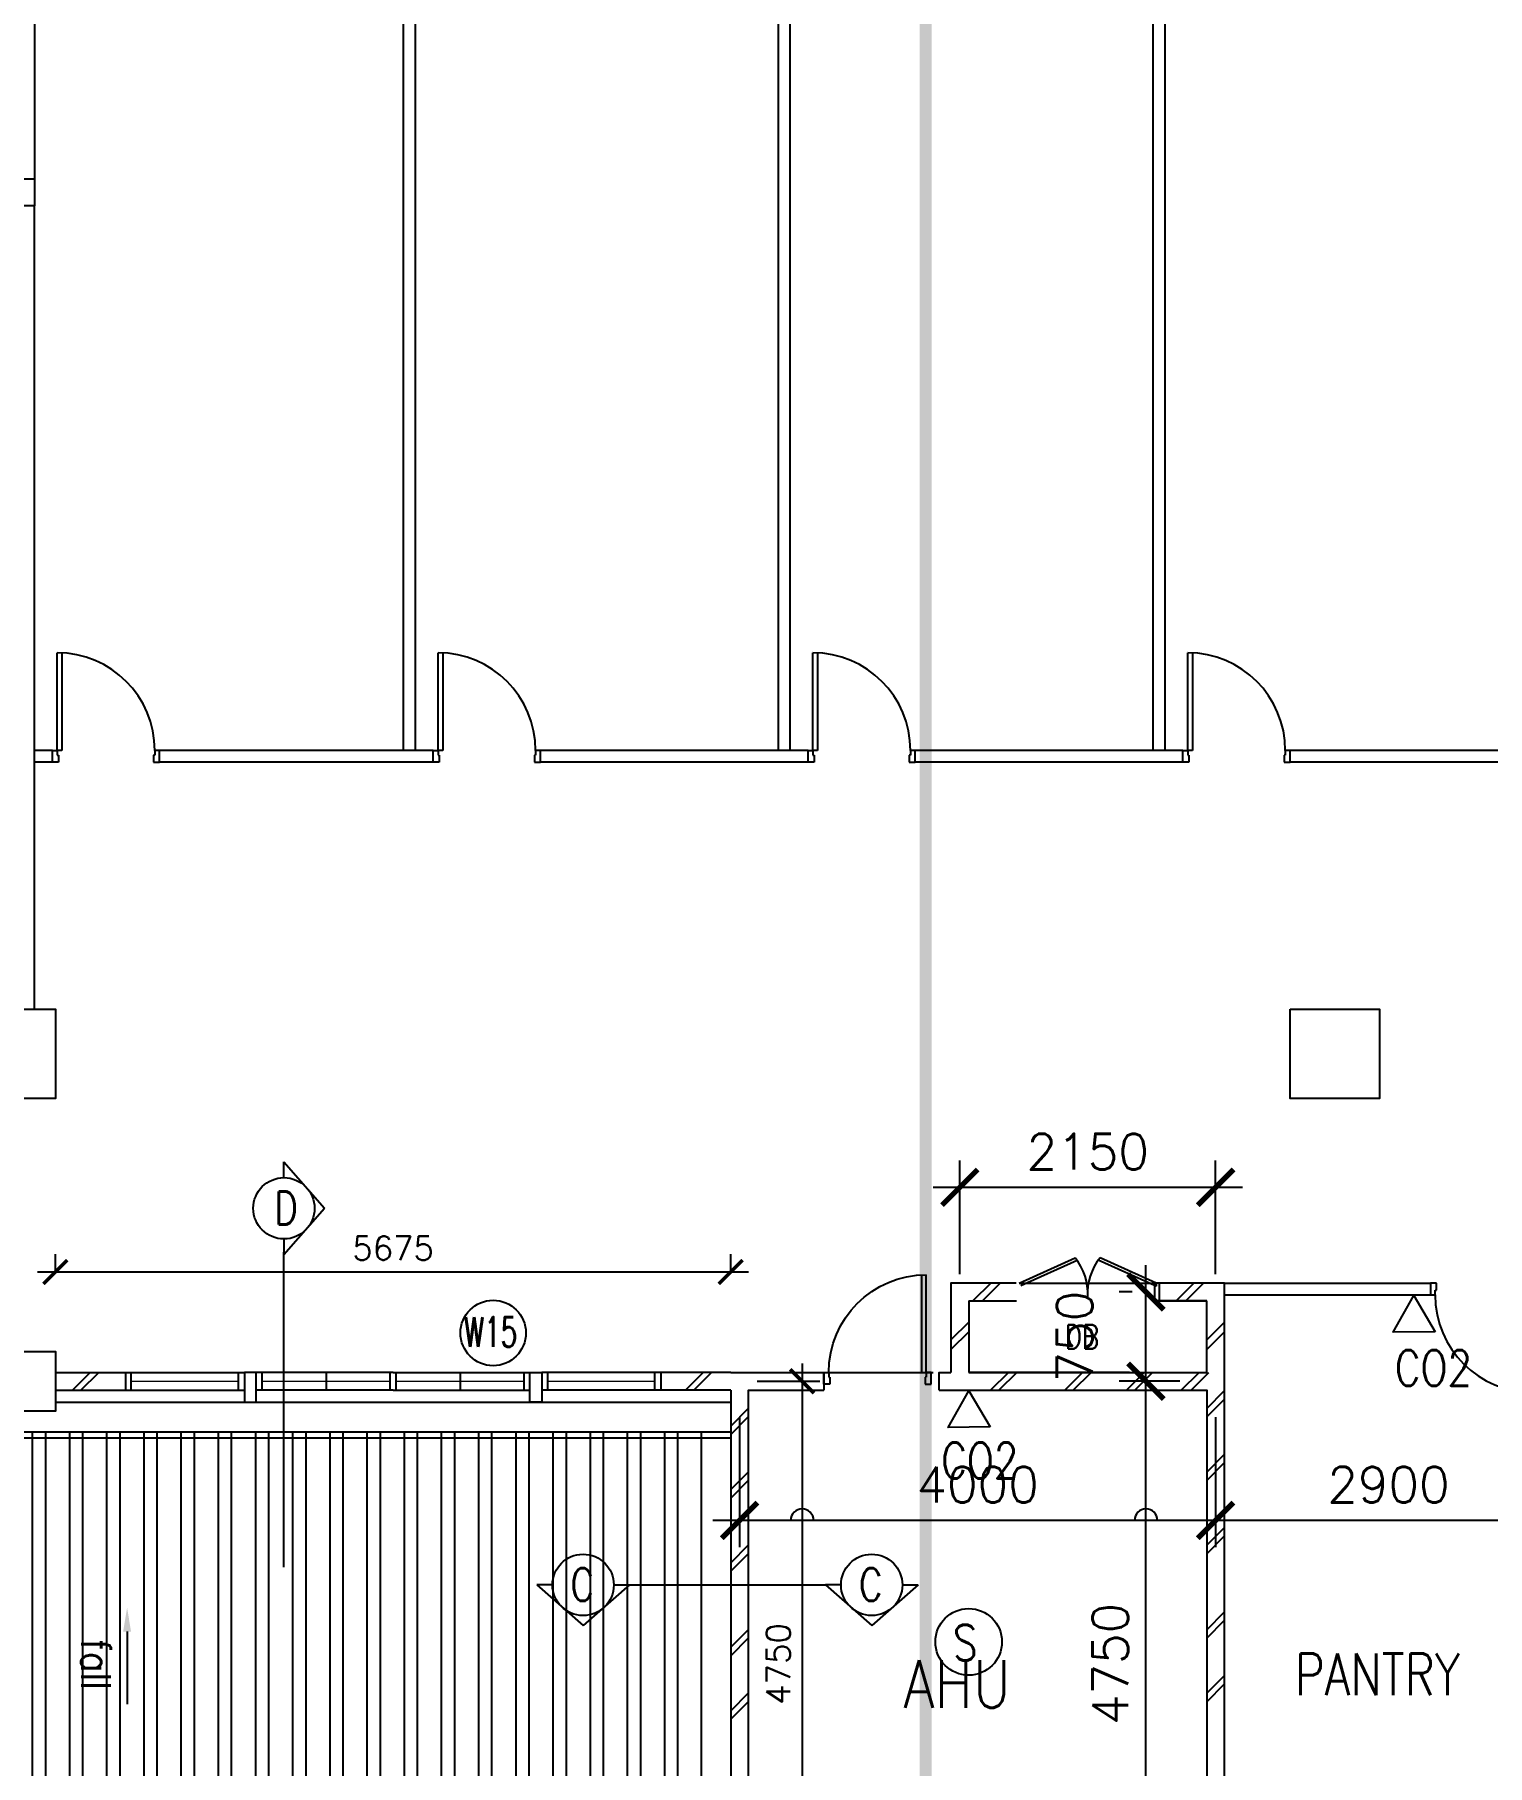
# Model space of a CAD drawing. Extents: x 2266480 to 2632177, y -858634 to -757244.
# Drawn here: x 2329594 to 2341802, y -782901 to -768361 of the extents above; entities that cross this region are included whole.
import ezdxf

# ---------------------------------------------------------------- set-up
doc = ezdxf.new("R2010")
doc.units = 0
doc.header["$LTSCALE"] = 10
doc.header["$MEASUREMENT"] = 0
doc.layers.get('0').update_dxf_attribs({"linetype": 'CONTINUOUS'})
doc.layers.get('DEFPOINTS').update_dxf_attribs({"linetype": 'CONTINUOUS'})
for name, color, linetype in [('-FF', 240, 'CONTINUOUS'), ('AR', 7, 'CONTINUOUS'), ('COL', 3, 'CONTINUOUS'), ('DIM', 7, 'CONTINUOUS'), ('DOOR', 5, 'CONTINUOUS'), ('DR', 7, 'CONTINUOUS'), ('FLASH', 35, 'CONTINUOUS'), ('H', 1, 'CONTINUOUS'), ('hatch', 7, 'CONTINUOUS'), ('LINE', 7, 'CONTINUOUS'), ('partition', 7, 'CONTINUOUS'), ('PL', 5, 'CONTINUOUS'), ('ROOF', 7, 'CONTINUOUS'), ('SPEC', 7, 'CONTINUOUS'), ('T25', 7, 'CONTINUOUS'), ('T50', 4, 'CONTINUOUS'), ('WALL', 2, 'CONTINUOUS'), ('WIN', 5, 'CONTINUOUS'), ('WIN-T', 7, 'CONTINUOUS')]:
    doc.layers.add(name, color=color, linetype=linetype)
doc.styles.add('DIMTEXT', font='romans.shx', dxfattribs={"width": 0.8, "height": 400})
doc.styles.add('E', font='ROMANS.SHX', dxfattribs={"width": 0.9})
doc.styles.add('ROMANS', font='romans')
doc.styles.get("Standard").update_dxf_attribs({"font": 'ROMANS.SHX'})
doc.dimstyles.new('STANDARD$0', dxfattribs={"dimscale": 0, "dimtxt": 8, "dimasz": 6, "dimexe": 1, "dimexo": 1, "dimgap": 3, "dimtad": 1, "dimdec": 0, "dimlfac": -1, "dimrnd": 1, "dimzin": 0, "dimdsep": 46, "dimtxsty": 'Standard', "dimcen": 0, "dimclrd": 5, "dimclre": 250, "dimadec": 0, "dimazin": 0, "dimtfac": 1, "dimtdec": 4, "dimtofl": 0, "dimtmove": 0, "dimatfit": 3, "dimfxl": 1, "dimtolj": 1, "dimtzin": 0, "dimarcsym": 0})

# ---------------------------------------------------------------- blocks, each defined once
blk = doc.blocks.new('_ARCHTICK')
at = {"color": 0, "linetype": 'ByBlock', "const_width": 0.15}
blk.add_lwpolyline([(-0.5, -0.5), (0.5, 0.5)], dxfattribs=at)
blk = doc.blocks.new('*D193')
at = {"layer": 'DEFPOINTS', "color": 0, "transparency": 16777216}
for p in [(2335444, -778756), (2329769, -778903), (2335444, -778903)]:
    blk.add_point(p, dxfattribs=at)
at = {"layer": 'WIN-T', "color": 7, "lineweight": -2, "transparency": 16777216}
for p, q in [((2329769, -778753), (2329769, -778606)), ((2335444, -778753), (2335444, -778606)), ((2329619, -778756), (2335594, -778756))]:
    blk.add_line(p, q, dxfattribs=at)
at = {"layer": 'WIN-T', "color": 7, "lineweight": -2, "transparency": 16777216, "xscale": 200, "yscale": 200, "zscale": 200, "rotation": 180}
blk.add_blockref('_ARCHTICK', (2329769, -778756), dxfattribs=at)
at = {"layer": 'WIN-T', "color": 7, "lineweight": -2, "transparency": 16777216, "xscale": 200, "yscale": 200, "zscale": 200}
blk.add_blockref('_ARCHTICK', (2335444, -778756), dxfattribs=at)
at = {"layer": 'WIN-T', "color": 7, "transparency": 16777216, "insert": (2332607, -778556), "char_height": 200, "attachment_point": 5, "style": 'ROMANS'}
blk.add_mtext('\\A1;5675', dxfattribs=at)
blk = doc.blocks.new('*D263')
at = {"layer": 'DEFPOINTS', "color": 0, "transparency": 16777216}
for p in [(2335516, -779674), (2335516, -784424), (2336044, -784424)]:
    blk.add_point(p, dxfattribs=at)
at = {"layer": 'DIM', "color": 7, "lineweight": -2, "transparency": 16777216}
for p, q in [((2336044, -779524), (2336044, -784574)), ((2335666, -779674), (2336194, -779674)), ((2335666, -784424), (2336194, -784424))]:
    blk.add_line(p, q, dxfattribs=at)
at = {"layer": 'DIM', "color": 7, "lineweight": -2, "transparency": 16777216, "xscale": 200, "yscale": 200, "zscale": 200}
for p, rotation in [((2336044, -779674), 90), ((2336044, -784424), 270)]:
    blk.add_blockref('_ARCHTICK', p, dxfattribs=dict(at, rotation=rotation))
at = {"layer": 'DIM', "color": 7, "transparency": 16777216, "insert": (2335844, -782049), "char_height": 200, "attachment_point": 5, "rotation": 90, "style": 'ROMANS'}
blk.add_mtext('\\A1;4750', dxfattribs=at)
blk = doc.blocks.new('*D451')
at = {"layer": 'DEFPOINTS', "color": 0, "transparency": 16777216}
for p in [(2338933, -779674), (2339444, -779674), (2339444, -784424)]:
    blk.add_point(p, dxfattribs=at)
at = {"layer": 'DIM', "color": 7, "lineweight": -2, "transparency": 16777216}
for p, q in [((2338933, -784649), (2338933, -779449)), ((2339219, -779674), (2338708, -779674)), ((2339219, -784424), (2338708, -784424))]:
    blk.add_line(p, q, dxfattribs=at)
at = {"layer": 'DIM', "color": 7, "lineweight": -2, "transparency": 16777216, "xscale": 300, "yscale": 300, "zscale": 300}
for p, rotation in [((2338933, -779674), 90), ((2338933, -784424), 270)]:
    blk.add_blockref('_ARCHTICK', p, dxfattribs=dict(at, rotation=rotation))
at = {"layer": 'DIM', "color": 7, "transparency": 16777216, "insert": (2338633, -782049), "char_height": 300, "attachment_point": 5, "rotation": 90, "style": 'ROMANS'}
blk.add_mtext('\\A1;4750', dxfattribs=at)
blk = doc.blocks.new('*D452')
at = {"layer": 'DEFPOINTS', "color": 0, "transparency": 16777216}
for p in [(2335519, -779753), (2339519, -779751), (2335519, -780843)]:
    blk.add_point(p, dxfattribs=at)
at = {"layer": 'DIM', "color": 7, "lineweight": -2, "transparency": 16777216}
for p, q in [((2335519, -779978), (2335519, -781068)), ((2339519, -779976), (2339519, -781068)), ((2339744, -780843), (2335294, -780843))]:
    blk.add_line(p, q, dxfattribs=at)
at = {"layer": 'DIM', "color": 7, "lineweight": -2, "transparency": 16777216, "xscale": 300, "yscale": 300, "zscale": 300, "rotation": 180}
blk.add_blockref('_ARCHTICK', (2335519, -780843), dxfattribs=at)
at = {"layer": 'DIM', "color": 7, "lineweight": -2, "transparency": 16777216, "xscale": 300, "yscale": 300, "zscale": 300}
blk.add_blockref('_ARCHTICK', (2339519, -780843), dxfattribs=at)
at = {"layer": 'DIM', "color": 7, "transparency": 16777216, "insert": (2337519, -780543), "char_height": 300, "attachment_point": 5, "style": 'ROMANS'}
blk.add_mtext('\\A1;4000', dxfattribs=at)
blk = doc.blocks.new('*D453')
at = {"layer": 'DEFPOINTS', "color": 0, "transparency": 16777216}
for p in [(2339519, -779751), (2342423, -779849), (2339519, -780843)]:
    blk.add_point(p, dxfattribs=at)
at = {"layer": 'DIM', "color": 7, "lineweight": -2, "transparency": 16777216}
for p, q in [((2339519, -779976), (2339519, -781068)), ((2342423, -780074), (2342423, -781068)), ((2342648, -780843), (2339294, -780843))]:
    blk.add_line(p, q, dxfattribs=at)
at = {"layer": 'DIM', "color": 7, "lineweight": -2, "transparency": 16777216, "xscale": 300, "yscale": 300, "zscale": 300, "rotation": 180}
blk.add_blockref('_ARCHTICK', (2339519, -780843), dxfattribs=at)
at = {"layer": 'DIM', "color": 7, "lineweight": -2, "transparency": 16777216, "xscale": 300, "yscale": 300, "zscale": 300}
blk.add_blockref('_ARCHTICK', (2342423, -780843), dxfattribs=at)
at = {"layer": 'DIM', "color": 7, "transparency": 16777216, "insert": (2340971, -780543), "char_height": 300, "attachment_point": 5, "style": 'ROMANS'}
blk.add_mtext('\\A1;2900', dxfattribs=at)
blk = doc.blocks.new('*D482')
at = {"layer": 'DEFPOINTS', "color": 0, "transparency": 16777216}
for p in [(2338933, -778924), (2339043, -778924), (2339444, -779674)]:
    blk.add_point(p, dxfattribs=at)
at = {"layer": 'DIM', "color": 7, "lineweight": -2, "transparency": 16777216}
for p, q in [((2338933, -779899), (2338933, -778699)), ((2338818, -778924), (2338708, -778924)), ((2339219, -779674), (2338708, -779674))]:
    blk.add_line(p, q, dxfattribs=at)
at = {"layer": 'DIM', "color": 7, "lineweight": -2, "transparency": 16777216, "xscale": 300, "yscale": 300, "zscale": 300}
for p, rotation in [((2338933, -778924), 90), ((2338933, -779674), 270)]:
    blk.add_blockref('_ARCHTICK', p, dxfattribs=dict(at, rotation=rotation))
at = {"layer": 'DIM', "color": 7, "transparency": 16777216, "insert": (2338333, -779299), "char_height": 300, "attachment_point": 5, "rotation": 90, "style": 'ROMANS'}
blk.add_mtext('\\A1;750', dxfattribs=at)
blk = doc.blocks.new('*D460')
at = {"layer": 'DEFPOINTS', "color": 0, "transparency": 16777216}
for p in [(2337369, -778045), (2337369, -778999), (2339519, -778999)]:
    blk.add_point(p, dxfattribs=at)
at = {"layer": 'DIM', "color": 7, "lineweight": -2, "transparency": 16777216}
for p, q in [((2337369, -778774), (2337369, -777820)), ((2339519, -778774), (2339519, -777820)), ((2339744, -778045), (2337144, -778045))]:
    blk.add_line(p, q, dxfattribs=at)
at = {"layer": 'DIM', "color": 7, "lineweight": -2, "transparency": 16777216, "xscale": 300, "yscale": 300, "zscale": 300, "rotation": 180}
blk.add_blockref('_ARCHTICK', (2337369, -778045), dxfattribs=at)
at = {"layer": 'DIM', "color": 7, "lineweight": -2, "transparency": 16777216, "xscale": 300, "yscale": 300, "zscale": 300}
blk.add_blockref('_ARCHTICK', (2339519, -778045), dxfattribs=at)
at = {"layer": 'DIM', "color": 7, "transparency": 16777216, "insert": (2338444, -777745), "char_height": 300, "attachment_point": 5, "style": 'ROMANS'}
blk.add_mtext('\\A1;2150', dxfattribs=at)
blk = doc.blocks.new('d900-1b1')
at = {"layer": 'DR'}
for p, q in [((40, 100), (40, 920)), ((80, 919), (80, 100)), ((0, 0), (0, 100)), ((0, 100), (40, 100)), ((50, 0), (0, 0)), ((80, 100), (40, 100)), ((40, 100), (40, 60)), ((40, 60), (50, 60)), ((50, 60), (50, 0)), ((860, 60), (850, 60)), ((850, 60), (850, 0)), ((850, 0), (900, 0)), ((860, 100), (860, 60)), ((900, 100), (860, 100)), ((900, 0), (900, 100))]:
    blk.add_line(p, q, dxfattribs=at)
blk.add_arc((40, 100), 820, 0, 90, dxfattribs=at)
blk = doc.blocks.new('SMOKE DETECTOR')
at = {"layer": '-FF'}
blk.add_circle((0, 0), 280, dxfattribs=at)
at = {"layer": '-FF', "color": 3, "style": 'E', "width": 0.8}
blk.add_text('S', height=300, dxfattribs=at).set_placement((-132, -156))

msp = doc.modelspace()

# ---------------------------------------------------------------- hatches: boundary and pattern name
at = {"layer": 'hatch'}
h = msp.add_hatch(dxfattribs=at)
h.set_pattern_fill('STEEL', color=0, scale=2500, angle=45, style=0)
h.set_pattern_definition([(90, (0, 0), (-312.5, 6e-14), []), (90, (-110.5, 110.5), (-312.5, 6e-14), [])])
h.paths.add_polyline_path([(2300527.4, -776846.7), (2300527.4, -784099.1), (2304419.4, -784099.1), (2304419.4, -783924.1), (2305519.4, -783924.1), (2305519.4, -784274.1), (2334010.3, -784274.1), (2334019.4, -783924.1), (2335194.4, -783924.1), (2335194.4, -780099.1), (2325269.4, -780099.1), (2325269.4, -780149.1), (2325019.4, -780149.1), (2325019.4, -779174.1), (2325194.4, -779174.1), (2325194.4, -776846.7)])

# ---------------------------------------------------------------- linework, layer by layer
at = {"layer": '-FF', "color": 0}
for points in [[(2341364, -779257.4), (2341011.2, -779261.5), (2341184, -778953.9)], [(2337624.4, -780057.4), (2337271.6, -780061.5), (2337444.4, -779753.9)]]:
    msp.add_lwpolyline(points, close=True, dxfattribs=at)
at = {"color": 0}
msp.add_line((2329769.4, -779849.1), (2335444.4, -779849.1), dxfattribs=at)
at = {"layer": 'AR', "color": 0}
for p, q in [((2331689.6, -777831.2), (2332031.1, -778219.8)), ((2331689.6, -777963.4), (2331689.6, -777831.2)), ((2331689.6, -778608.5), (2332031.1, -778219.8)), ((2331689.6, -778478.6), (2331689.6, -778608.5)), ((2331689.6, -781235.9), (2331689.6, -778589.2)), ((2333946, -781384.5), (2333816.1, -781384.5)), ((2333816.1, -781384.5), (2334204.7, -781726)), ((2334593.4, -781384.5), (2334204.7, -781726)), ((2334461.2, -781384.5), (2334593.4, -781384.5)), ((2334593.4, -781384.5), (2336241, -781384.5)), ((2336370.9, -781384.5), (2336241, -781384.5)), ((2336241, -781384.5), (2336629.7, -781726)), ((2337018.3, -781384.5), (2336629.7, -781726)), ((2336886.1, -781384.5), (2337018.3, -781384.5))]:
    msp.add_line(p, q, dxfattribs=at)
for centre in [(2331689.6, -778221), (2334203.6, -781384.5), (2336628.5, -781384.5)]:
    msp.add_circle(centre, 257.6, dxfattribs=at)
at = {"layer": 'COL', "color": 0}
for points in [[(2329251.4, -769574.1), (2329594.4, -769574.1), (2329594.4, -769799.1), (2329251.4, -769799.1)], [(2329269.4, -776549.1), (2329769.4, -776549.1), (2329769.4, -777299.1), (2329269.4, -777299.1)], [(2340144.4, -776549.1), (2340894.4, -776549.1), (2340894.4, -777299.1), (2340144.4, -777299.1)], [(2329269.4, -779424.1), (2329769.4, -779424.1), (2329769.4, -779924.1), (2329269.4, -779924.1)]]:
    msp.add_lwpolyline(points, close=True, dxfattribs=at)
at = {"layer": 'DIM', "color": 0}
msp.add_arc((2338933.1, -780842.8), 96.2, 0, 180, dxfattribs=at)
at = {"layer": 'DOOR', "color": 0}
for p, q in [((2337868.3, -778849.1), (2338339.3, -778635.8)), ((2337882.1, -778869.9), (2338354.2, -778655.9)), ((2339004.5, -778869.9), (2338532.4, -778655.9)), ((2339018.3, -778849.1), (2338547.3, -778635.8)), ((2339004.5, -778869.9), (2339018.3, -778849.1)), ((2339018.3, -778874.1), (2339005.3, -778874.1)), ((2339005.3, -778874.1), (2339005.3, -778999.1)), ((2339018.3, -778849.1), (2339018.3, -778874.1)), ((2339043.3, -778849.1), (2339018.3, -778849.1)), ((2339043.3, -778999.1), (2339005.3, -778999.1))]:
    msp.add_line(p, q, dxfattribs=at)
for centre, start, end in [((2337945.9, -778942.8), 357.5509, 37.96545), ((2338940.7, -778942.8), 142.03455, 182.4491)]:
    msp.add_arc(centre, 499, start, end, dxfattribs=at)
at = {"layer": 'FLASH', "color": 0}
msp.add_line((2335194.4, -780099.1), (2335194.4, -783924.1), dxfattribs=at)
at = {"layer": 'H', "color": 0}
for p, q in [((2337444.4, -779176.1), (2337294.4, -779326.1)), ((2339594.4, -779176.1), (2339444.4, -779326.1)), ((2337444.4, -779258.3), (2337294.4, -779408.3)), ((2339594.4, -779258.3), (2339444.4, -779408.3)), ((2329912.2, -779749.1), (2330062.2, -779599.1)), ((2329982.9, -779749.1), (2330132.9, -779599.1)), ((2335062.7, -779749.1), (2335212.7, -779599.1)), ((2335133.4, -779749.1), (2335283.4, -779599.1)), ((2337777.5, -779599.1), (2337627.5, -779749.1)), ((2337848.2, -779599.1), (2337698.2, -779749.1)), ((2338250.8, -779749.1), (2338400.8, -779599.1)), ((2338321.5, -779749.1), (2338471.5, -779599.1)), ((2338768.4, -779749.1), (2338918.4, -779599.1)), ((2338839.2, -779749.1), (2338989.2, -779599.1)), ((2339229.8, -779749.1), (2339379.8, -779599.1)), ((2339312, -779749.1), (2339462, -779599.1)), ((2339444.4, -779902.6), (2339594.4, -779752.6)), ((2335444.4, -780050.1), (2335594.4, -779900.1)), ((2339444.4, -779973.3), (2339594.4, -779823.3)), ((2335444.4, -780120.8), (2335594.4, -779970.8)), ((2339444.4, -780436.8), (2339594.4, -780286.8)), ((2335444.4, -780584.2), (2335594.4, -780434.2)), ((2339444.4, -780507.5), (2339594.4, -780357.5)), ((2335444.4, -780655), (2335594.4, -780505)), ((2339444.4, -781051.7), (2339594.4, -780901.7)), ((2335444.4, -781199.1), (2335594.4, -781049.1)), ((2339444.4, -781122.4), (2339594.4, -780972.4)), ((2335444.4, -781269.8), (2335594.4, -781119.8)), ((2339444.4, -781760.9), (2339594.4, -781610.9)), ((2335444.4, -781908.4), (2335594.4, -781758.4)), ((2339444.4, -781831.6), (2339594.4, -781681.6)), ((2335444.4, -781979.1), (2335594.4, -781829.1)), ((2339444.4, -782295.1), (2339594.4, -782145.1)), ((2339444.4, -782365.8), (2339594.4, -782215.8)), ((2335444.4, -782442.6), (2335594.4, -782292.6)), ((2335444.4, -782513.3), (2335594.4, -782363.3))]:
    msp.add_line(p, q, dxfattribs=at)
at = {"layer": 'H', "color": 0, "elevation": 0}
for points in [[(2337843.3, -778849.1), (2337294.4, -778849.1), (2337294.4, -779599.1)], [(2338794.4, -779599.1), (2337444.4, -779599.1)]]:
    msp.add_lwpolyline(points, dxfattribs=at)
at = {"layer": 'H', "color": 0}
msp.add_lwpolyline([(2337194.4, -779749.1), (2337194.4, -779599.1), (2337294.4, -779599.1)], dxfattribs=at)
at = {"layer": 'hatch', "color": 0}
for p, q in [((2337629.7, -778849.1), (2337479.7, -778999.1)), ((2337708.4, -778849.1), (2337558.4, -778999.1)), ((2339336, -778849.1), (2339186, -778999.1)), ((2339418, -778849.1), (2339268, -778999.1))]:
    msp.add_line(p, q, dxfattribs=at)
at = {"layer": 'LINE', "color": 0}
msp.add_line((2335744.4, -779599.1), (2337144.4, -779599.1), dxfattribs=at)
at = {"layer": 'LINE', "color": 0, "elevation": 0}
msp.add_lwpolyline([(2337868.3, -778849.1), (2339018.3, -778849.1)], dxfattribs=at)
at = {"layer": 'LINE', "color": 0}
msp.add_arc((2336044, -780842.8), 96.2, 0, 180, dxfattribs=at)
at = {"layer": 'partition', "color": 0}
for p, q in [((2332694.4, -774374.1), (2332694.4, -764999.1)), ((2332794.4, -774374.1), (2332794.4, -764999.1)), ((2335844.4, -774374.1), (2335844.4, -764999.1)), ((2335944.4, -774374.1), (2335944.4, -764999.1)), ((2338994.4, -774374.1), (2338994.4, -764999.1)), ((2339094.4, -774374.1), (2339094.4, -764999.1))]:
    msp.add_line(p, q, dxfattribs=at)
for points in [[(2329744.4, -774374.1), (2329594.4, -774374.1)], [(2332944.4, -774374.1), (2330644.4, -774374.1)], [(2336094.4, -774374.1), (2333844.4, -774374.1)], [(2339244.4, -774374.1), (2336994.4, -774374.1)], [(2342394.4, -774374.1), (2340144.4, -774374.1)], [(2329744.4, -774474.1), (2329594.4, -774474.1)], [(2332944.4, -774474.1), (2330644.4, -774474.1)], [(2336094.4, -774474.1), (2333844.4, -774474.1)], [(2339244.4, -774474.1), (2336994.4, -774474.1)], [(2342394.4, -774474.1), (2340144.4, -774474.1)], [(2339594.4, -778849.1), (2341323.4, -778849.1)], [(2339594.4, -778949.1), (2341323.4, -778949.1)]]:
    msp.add_lwpolyline(points, dxfattribs=at)
at = {"layer": 'PL', "color": 0, "ltscale": 2, "const_width": 100}
for points in [[(2266663.5, -847288.2), (2337081.9, -847288.2), (2337081.9, -757293.9), (2266663.5, -757293.9)], [(2337081.9, -847288.2), (2408097.1, -847288.2), (2408097.1, -757293.9), (2337081.9, -757293.9)]]:
    msp.add_lwpolyline(points, close=True, dxfattribs=at)
at = {"layer": 'ROOF', "color": 0}
for p, q in [((2325269.4, -780099.1), (2335444.4, -780099.1)), ((2325269.4, -780149.1), (2335444.4, -780149.1))]:
    msp.add_line(p, q, dxfattribs=at)
at = {"layer": 'SPEC', "color": 0}
msp.add_line((2330371.7, -781776.8), (2330371.7, -782386.8), dxfattribs=at)
msp.add_solid([(2330405, -781776.8), (2330338.4, -781776.8), (2330371.7, -781576.8)], dxfattribs=at)
at = {"layer": 'WALL', "color": 0}
for p, q in [((2329594.4, -765174.1), (2329594.4, -769574.1)), ((2329594.4, -774374.4), (2329594.4, -769799.1)), ((2329594.4, -776549.1), (2329594.4, -774374.4)), ((2339444.4, -778849.1), (2339043.3, -778849.1)), ((2339043.3, -778849.1), (2339043.3, -778999.1)), ((2337444.4, -778999.1), (2337845.5, -778999.1)), ((2339444.4, -778999.1), (2339043.3, -778999.1)), ((2339043.3, -778999.1), (2339444.4, -778999.1)), ((2329769.4, -779749.1), (2330356.9, -779749.1, 0)), ((2335444.4, -779749.1), (2334856.9, -779749.1, 0)), ((2335444.4, -779749.1), (2335444.4, -784174.1))]:
    msp.add_line(p, q, dxfattribs=at)
for points in [[(2340144.4, -784174.1), (2339594.4, -784174.1), (2339594.4, -778849.1), (2339043.3, -778849.1)], [(2337444.4, -778999.1), (2337444.4, -779599.1)], [(2337444.4, -779599.1), (2339444.4, -779599.1), (2339444.4, -778999.1)], [(2329769.4, -779599.1), (2330356.9, -779599.1), (2330356.9, -779749.1)], [(2335444.4, -779599.1), (2334856.9, -779599.1), (2334856.9, -779749.1)], [(2335444.4, -779599.1), (2336227.6, -779599.1), (2336227.6, -779749.1)], [(2336227.6, -779599.1), (2336227.6, -779749.1)], [(2337194.4, -779749.1), (2339444.4, -779749.1), (2339444.4, -784174.1), (2335594.4, -784174.1), (2335594.4, -779749.1), (2336227.6, -779749.1)], [(2337444.4, -779749.1), (2337444.4, -779749.1)]]:
    msp.add_lwpolyline(points, dxfattribs=at)
at = {"layer": 'WALL', "color": 0, "elevation": 0}
for points in [[(2331456.9, -779849.1), (2331456.9, -779599.1), (2331356.9, -779599.1), (2331356.9, -779849.1)], [(2333756.9, -779849.1), (2333756.9, -779599.1), (2333856.9, -779599.1), (2333856.9, -779849.1)]]:
    msp.add_lwpolyline(points, close=True, dxfattribs=at)
at = {"layer": 'WIN', "color": 0}
for p, q in [((2330356.9, -779599.1, 0), (2331356.9, -779599.1, 0)), ((2330406.9, -779749.1, 0), (2330406.9, -779599.1, 0)), ((2331306.9, -779749.1, 0), (2331306.9, -779599.1, 0)), ((2332606.9, -779599.1, 0), (2331456.9, -779599.1, 0)), ((2331506.9, -779749.1, 0), (2331506.9, -779599.1, 0)), ((2332044.4, -779599.1, 0), (2332044.4, -779749.1, 0)), ((2332581.9, -779749.1, 0), (2332581.9, -779599.1, 0)), ((2332606.9, -779599.1, 0), (2333756.9, -779599.1, 0)), ((2332631.9, -779749.1, 0), (2332631.9, -779599.1, 0)), ((2333169.4, -779599.1, 0), (2333169.4, -779749.1, 0)), ((2333706.9, -779749.1, 0), (2333706.9, -779599.1, 0)), ((2334856.9, -779599.1, 0), (2333856.9, -779599.1, 0)), ((2333906.9, -779749.1, 0), (2333906.9, -779599.1, 0)), ((2334806.9, -779749.1, 0), (2334806.9, -779599.1, 0)), ((2330356.9, -779749.1, 0), (2331356.9, -779749.1, 0)), ((2332606.9, -779749.1, 0), (2331456.9, -779749.1, 0)), ((2332606.9, -779749.1, 0), (2333756.9, -779749.1, 0)), ((2334856.9, -779749.1, 0), (2333856.9, -779749.1, 0))]:
    msp.add_line(p, q, dxfattribs=at)
at = {"layer": 'WIN', "color": 0, "const_width": 10, "elevation": 0, "flags": 128}
for points in [[(2331306.9, -779674.1), (2330406.9, -779674.1)], [(2331506.9, -779674.1), (2332581.9, -779674.1)], [(2333706.9, -779674.1), (2332631.9, -779674.1)], [(2333906.9, -779674.1), (2334806.9, -779674.1)]]:
    msp.add_lwpolyline(points, dxfattribs=at)
at = {"layer": 'WIN-T', "color": 0}
msp.add_circle((2333447.7, -779267.9), 275, dxfattribs=at)

# ---------------------------------------------------------------- block references
at = {"layer": '-FF', "color": 0}
msp.add_blockref('SMOKE DETECTOR', (2337443.4, -781863.3), dxfattribs=at)
at = {"layer": 'DR', "color": 0}
for p in [(2329744.4, -774474.4), (2332944.4, -774474.1), (2336094.4, -774474.1), (2339244.4, -774474.4)]:
    msp.add_blockref('d900-1b1', p, dxfattribs=at)
at = {"layer": 'DR', "color": 0, "xscale": -1}
msp.add_blockref('d900-1b1', (2337127.6, -779699.1), dxfattribs=at)
at = {"layer": 'DR', "color": 0, "rotation": 180}
msp.add_blockref('d900-1b1', (2342223.4, -778849.1), dxfattribs=at)

# ---------------------------------------------------------------- texts
at = {"layer": '-FF', "color": 0, "style": 'ROMANS', "width": 0.8}
for p in [(2341024.6, -779711.6), (2337212.6, -780489.7)]:
    msp.add_text('CO2', height=300, dxfattribs=at).set_placement(p)
at = {"layer": 'SPEC', "color": 0, "style": 'ROMANS', "width": 0.85}
msp.add_text('fall', height=250, rotation=270, dxfattribs=at).set_placement((2329985.8, -781838.1))
at = {"layer": 'T25', "color": 0, "style": 'ROMANS', "width": 0.8}
msp.add_text('DB', height=200, dxfattribs=at).set_placement((2338252.1, -779400.2))
at = {"layer": 'T50', "color": 0, "style": 'DIMTEXT', "width": 0.8}
for s, height, p in [('D', 275, (2331608.4, -778355.9)), ('C', 275, (2334096, -781519.7)), ('C', 275, (2336520.9, -781519.7)), ('PANTRY', 350, (2340183.3, -782310.8))]:
    msp.add_text(s, height=height, rotation=0, dxfattribs=at).set_placement(p)
at = {"layer": 'T50', "color": 0, "style": 'ROMANS', "width": 0.85}
msp.add_text('AHU', height=400, dxfattribs=at).set_placement((2336895.1, -782417.5))
at = {"layer": 'WIN-T', "color": 0, "style": 'ROMANS', "width": 0.65}
msp.add_text('W15', height=250, dxfattribs=at).set_placement((2333204.7, -779385.2))

# ---------------------------------------------------------------- dimensions: what is measured, and where the dimension line sits
at = {"layer": 'DIM', "color": 0}
for base, p1, p2, picture, middle in [((2337369.4, -778045.1), (2339519.4, -778999.1), (2337369.4, -778999.1), '*D460', (2338444.4, -777745.1)), ((2335519.4, -780842.8), (2339519.4, -779750.8), (2335519.4, -779752.6), '*D452', (2337519.4, -780542.8))]:
    dim = msp.add_linear_dim(base=base, p1=p1, p2=p2, dimstyle='STANDARD$0', override={"dimscale": 150, "dimtxt": 2, "dimasz": 2, "dimexe": 1.5, "dimexo": 1.5, "dimgap": 1, "dimtxsty": 'ROMANS', "dimblk": 'ARCHTICK', "dimdle": 1.5, "dimclrd": 7, "dimclre": 7, "dimclrt": 7, "dimtdec": 0, "dimtmove": 2}, dxfattribs=at)
    dim.commit()
    dim.dimension.update_dxf_attribs({"geometry": picture, "text_midpoint": middle})
for base, p1, p2, picture, middle in [((2338933.1, -778924.1), (2339444.4, -779674.1), (2339043.3, -778924.1), '*D482', (2338333.1, -779299.1)), ((2338933.1, -779674.1), (2339444.4, -784424.1), (2339444.4, -779674.1), '*D451', (2338633.1, -782049.1))]:
    dim = msp.add_linear_dim(base=base, p1=p1, p2=p2, angle=90, dimstyle='STANDARD$0', override={"dimscale": 150, "dimtxt": 2, "dimasz": 2, "dimexe": 1.5, "dimexo": 1.5, "dimgap": 1, "dimtxsty": 'ROMANS', "dimblk": 'ARCHTICK', "dimdle": 1.5, "dimclrd": 7, "dimclre": 7, "dimclrt": 7, "dimtdec": 0, "dimtmove": 2}, dxfattribs=at)
    dim.commit()
    dim.dimension.update_dxf_attribs({"geometry": picture, "text_midpoint": middle})
dim = msp.add_aligned_dim(p1=(2335516, -779674.1), p2=(2335516, -784424.1), distance=528, dimstyle='STANDARD$0', override={"dimscale": 100, "dimtxt": 2, "dimasz": 2, "dimexe": 1.5, "dimexo": 1.5, "dimgap": 1, "dimtxsty": 'ROMANS', "dimblk": 'ARCHTICK', "dimdle": 1.5, "dimclrd": 7, "dimclre": 7, "dimclrt": 7, "dimtdec": 0, "dimtmove": 2}, dxfattribs=at)
dim.commit()
dim.dimension.update_dxf_attribs({"geometry": '*D263', "text_midpoint": (2335844, -782049.1)})
dim = msp.add_linear_dim(base=(2339519.4, -780842.8), p1=(2342423.4, -779849.1), p2=(2339519.4, -779750.8), text='2900', dimstyle='STANDARD$0', override={"dimscale": 150, "dimtxt": 2, "dimasz": 2, "dimexe": 1.5, "dimexo": 1.5, "dimgap": 1, "dimtxsty": 'ROMANS', "dimblk": 'ARCHTICK', "dimdle": 1.5, "dimclrd": 7, "dimclre": 7, "dimclrt": 7, "dimtdec": 0, "dimtmove": 2}, dxfattribs=at)
dim.commit()
dim.dimension.update_dxf_attribs({"geometry": '*D453', "text_midpoint": (2340971.4, -780542.8)})
at = {"layer": 'WIN-T', "color": 0}
dim = msp.add_linear_dim(base=(2335444.4, -778756.1), p1=(2329769.4, -778903.1), p2=(2335444.4, -778903.1), dimstyle='STANDARD$0', override={"dimscale": 100, "dimtxt": 2, "dimasz": 2, "dimexe": 1.5, "dimexo": 1.5, "dimgap": 1, "dimtxsty": 'ROMANS', "dimblk": 'ARCHTICK', "dimdle": 1.5, "dimclrd": 7, "dimclre": 7, "dimclrt": 7, "dimtdec": 0, "dimtmove": 2}, dxfattribs=at)
dim.commit()
dim.dimension.update_dxf_attribs({"geometry": '*D193', "text_midpoint": (2332606.9, -778556.1)})

doc.saveas('drawing.dxf')
